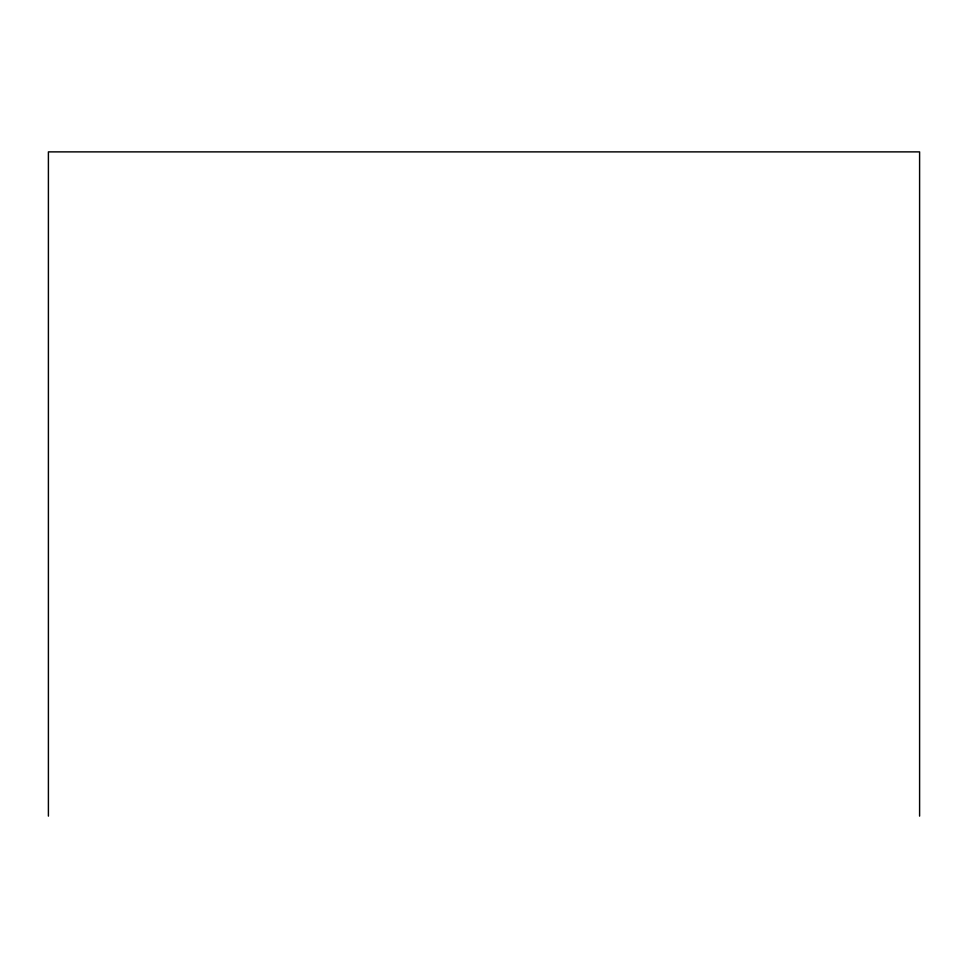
<?xml version="1.0" encoding="UTF-8"?>
<svg xmlns="http://www.w3.org/2000/svg" width="968" height="968" viewBox="0 0 968 968"><rect width="100%" height="100%" fill="white"/><g stroke="black" fill="none" stroke-linecap="round" stroke-linejoin="round"><path stroke-width="1.45" d="M919.6 816.121L919.6 151.879L48.4 151.879L48.4 816.121"/></g></svg>
